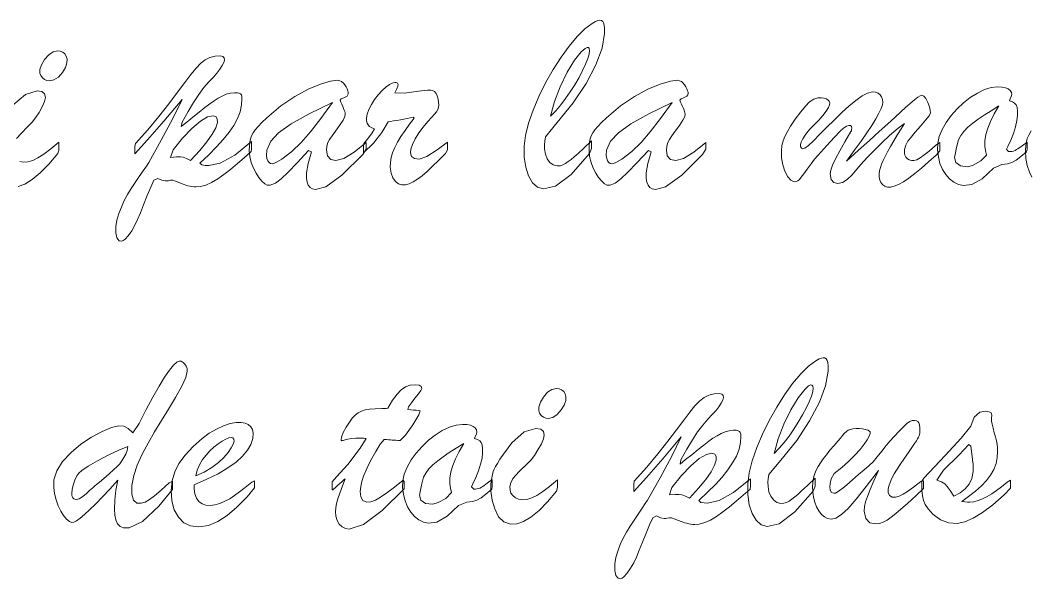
# Model space of a CAD drawing. Header units: inches. Extents: x 3 to 112, y 4 to 120.
# Drawn here: x 51.39 to 73.44, y 92.47 to 104.67 of the extents above; entities that cross this region are included whole.
import ezdxf

# ---------------------------------------------------------------- set-up
doc = ezdxf.new("R2010")
doc.units = ezdxf.units.IN
doc.header["$MEASUREMENT"] = 0
doc.layers.add('Calque 1', color=7, linetype='Continuous')

msp = doc.modelspace()

# ---------------------------------------------------------------- linework, layer by layer
at = {"layer": 'Calque 1', "lineweight": 0}
for points in [[(63.871, 102.036), (63.871, 101.975), (63.871, 101.865), (63.826, 101.755), (63.426, 101.3), (63.083, 101.045), (62.82, 100.984), (62.689, 101.023), (62.579, 101.118), (62.491, 101.268), (62.431, 101.457), (62.4, 101.681), (62.398, 101.918), (62.429, 102.155), (62.495, 102.419), (62.594, 102.708), (62.718, 103.002), (62.864, 103.299), (63.031, 103.593), (63.202, 103.863), (63.378, 104.106), (63.555, 104.317), (63.724, 104.483), (63.883, 104.602), (63.956, 104.644), (64.006, 104.664), (64.046, 104.671), (64.085, 104.665), (64.114, 104.646), (64.133, 104.614), (64.145, 104.565), (64.152, 104.497), (64.152, 104.379), (64.099, 104.061), (63.965, 103.697), (63.75, 103.289), (63.467, 102.865), (63.121, 102.434), (62.862, 102.121), (62.847, 102.028), (62.84, 101.952), (62.841, 101.858), (62.86, 101.742), (62.899, 101.643), (62.957, 101.564), (63.031, 101.512), (63.12, 101.488), (63.187, 101.49), (63.242, 101.507), (63.3, 101.537), (63.361, 101.58), (63.424, 101.629), (63.489, 101.685), (63.573, 101.761), (63.7, 101.878)], [(52.026, 103.345), (51.972, 103.352), (51.921, 103.375), (51.872, 103.412), (51.836, 103.46), (51.818, 103.515), (51.82, 103.595), (51.853, 103.699), (51.92, 103.811), (52.011, 103.916), (52.106, 103.98), (52.203, 104.002), (52.265, 103.995), (52.318, 103.973), (52.364, 103.936), (52.395, 103.886), (52.411, 103.822), (52.409, 103.738), (52.377, 103.637), (52.311, 103.529), (52.222, 103.427), (52.126, 103.365)], [(53.893, 101.751), (53.893, 101.807), (53.893, 101.91), (53.906, 101.976), (54.176, 102.278), (54.42, 102.568), (54.637, 102.845), (54.826, 103.095), (54.986, 103.307), (55.116, 103.481), (55.23, 103.621), (55.334, 103.729), (55.429, 103.805), (55.531, 103.856), (55.65, 103.884), (55.766, 103.89), (55.818, 103.877), (55.846, 103.846), (55.852, 103.8), (55.837, 103.747), (55.803, 103.679), (55.751, 103.599), (55.686, 103.514), (55.61, 103.429), (55.514, 103.33), (55.4, 103.199), (55.287, 103.048), (55.175, 102.876), (55.055, 102.675), (54.925, 102.441), (54.907, 102.348), (55.027, 102.444), (55.16, 102.55), (55.299, 102.664), (55.424, 102.763), (55.531, 102.845), (55.623, 102.911), (55.713, 102.967), (55.802, 103.014), (55.891, 103.051), (55.98, 103.075), (56.069, 103.086), (56.133, 103.085), (56.175, 103.077), (56.203, 103.062), (56.219, 103.039), (56.229, 103.002), (56.233, 102.953), (56.226, 102.822), (56.194, 102.671), (56.136, 102.522), (56.054, 102.373), (55.95, 102.221), (55.824, 102.065), (55.676, 101.903), (55.506, 101.731), (55.314, 101.55), (55.359, 101.512), (55.432, 101.498), (55.507, 101.493), (55.76, 101.548), (56.074, 101.725), (56.444, 102.024), (56.444, 101.967), (56.444, 101.861), (56.436, 101.802), (56.283, 101.666), (56.132, 101.537), (55.984, 101.412), (55.84, 101.3), (55.702, 101.205), (55.57, 101.126), (55.444, 101.068), (55.325, 101.036), (55.226, 101.028), (55.185, 101.03), (55.141, 101.035), (55.096, 101.044), (55.052, 101.054), (55.01, 101.065), (54.971, 101.078), (54.926, 101.094), (54.874, 101.114), (54.815, 101.138), (54.762, 101.158), (54.719, 101.174), (54.674, 101.175), (54.626, 101.164), (54.597, 101.158), (54.558, 101.159), (54.479, 101.177), (54.392, 101.214), (54.31, 101.176), (54.239, 101.021), (54.163, 100.84), (54.084, 100.64), (54.013, 100.463), (53.95, 100.314), (53.892, 100.19), (53.824, 100.072), (53.744, 99.957), (53.68, 99.886), (53.641, 99.855), (53.612, 99.84), (53.553, 99.851), (53.5, 99.912), (53.477, 100.025), (53.48, 100.164), (53.502, 100.303), (53.543, 100.446), (53.599, 100.589), (53.663, 100.728), (53.735, 100.862), (53.815, 100.992), (53.9, 101.124), (53.99, 101.256), (54.077, 101.381), (54.145, 101.483), (54.195, 101.562), (54.47, 102.046), (54.723, 102.52), (54.928, 102.939), (54.527, 102.465), (54.171, 102.054)], [(62.974, 102.576), (63.086, 102.693), (63.195, 102.821), (63.302, 102.96), (63.404, 103.107), (63.503, 103.262), (63.595, 103.421), (63.674, 103.571), (63.739, 103.708), (63.787, 103.831), (63.816, 103.931), (63.826, 104.008), (63.82, 104.049), (63.801, 104.072), (63.775, 104.077), (63.755, 104.07), (63.727, 104.055), (63.641, 103.98), (63.496, 103.795), (63.339, 103.534), (63.183, 103.218), (63.061, 102.898)], [(56.774, 102.54), (57.082, 102.798), (57.384, 103.007), (57.68, 103.165), (57.947, 103.276), (58.169, 103.339), (58.328, 103.357), (58.37, 103.349), (58.41, 103.329), (58.447, 103.296), (58.48, 103.258), (58.508, 103.215), (58.531, 103.169), (58.546, 103.129), (58.555, 103.097), (58.556, 103.068), (58.547, 103.037), (58.529, 103.012), (58.501, 102.993), (58.458, 102.974), (58.401, 102.951), (58.375, 102.922), (58.392, 102.883), (58.412, 102.838), (58.434, 102.788), (58.452, 102.744), (58.468, 102.707), (58.479, 102.675), (58.487, 102.646), (58.49, 102.62), (58.482, 102.57), (58.44, 102.485), (58.365, 102.372), (58.273, 102.246), (58.2, 102.143), (58.147, 102.064), (58.111, 101.996), (58.09, 101.919), (58.082, 101.833), (58.103, 101.708), (58.171, 101.63), (58.286, 101.604), (58.457, 101.65), (58.684, 101.787), (58.943, 101.997), (58.943, 101.942), (58.943, 101.852), (58.87, 101.734), (58.417, 101.284), (58.064, 101.032), (57.84, 100.971), (57.772, 100.984), (57.719, 101.015), (57.681, 101.063), (57.657, 101.129), (57.643, 101.212), (57.644, 101.335), (57.678, 101.539), (57.752, 101.794), (57.689, 101.825), (57.438, 101.554), (57.24, 101.348), (57.09, 101.205), (56.962, 101.113), (56.852, 101.068), (56.783, 101.068), (56.729, 101.097), (56.668, 101.152), (56.602, 101.231), (56.541, 101.327), (56.484, 101.439), (56.436, 101.563), (56.406, 101.691), (56.393, 101.822), (56.395, 101.922), (56.403, 102.005), (56.417, 102.076), (56.44, 102.141), (56.474, 102.207), (56.521, 102.274), (56.583, 102.348), (56.668, 102.437)], [(58.886, 101.772), (58.886, 101.824), (58.886, 101.92), (58.893, 101.975), (58.993, 102.098), (59.075, 102.208), (59.125, 102.297), (59.067, 102.322), (59.021, 102.35), (58.988, 102.381), (58.965, 102.422), (58.952, 102.473), (58.95, 102.538), (58.966, 102.621), (59.002, 102.717), (59.059, 102.826), (59.128, 102.935), (59.206, 103.038), (59.294, 103.136), (59.379, 103.213), (59.458, 103.267), (59.514, 103.293), (59.542, 103.303), (59.569, 103.308), (59.601, 103.307), (59.628, 103.294), (59.641, 103.268), (59.64, 103.229), (59.617, 103.169), (59.573, 103.084), (59.785, 103.08), (60.089, 103.121), (60.287, 103.139), (60.357, 103.14), (60.389, 103.137), (60.412, 103.131), (60.441, 103.111), (60.471, 103.072), (60.496, 103.016), (60.516, 102.949), (60.529, 102.882), (60.534, 102.815), (60.529, 102.767), (60.512, 102.721), (60.482, 102.672), (60.437, 102.616), (60.373, 102.544), (60.291, 102.456), (60.189, 102.337), (60.098, 102.211), (60.019, 102.077), (59.958, 101.952), (59.923, 101.851), (59.913, 101.77), (59.937, 101.693), (60.001, 101.649), (60.106, 101.638), (60.272, 101.694), (60.5, 101.836), (60.723, 102.006), (60.723, 101.935), (60.723, 101.839), (60.678, 101.761), (60.524, 101.603), (60.39, 101.471), (60.276, 101.364), (60.17, 101.273), (60.07, 101.198), (59.975, 101.136), (59.888, 101.094), (59.807, 101.073), (59.728, 101.073), (59.651, 101.098), (59.585, 101.15), (59.529, 101.229), (59.491, 101.332), (59.473, 101.459), (59.474, 101.572), (59.491, 101.669), (59.522, 101.774), (59.569, 101.887), (59.63, 102.007), (59.706, 102.133), (59.794, 102.264), (59.889, 102.396), (59.992, 102.527), (59.973, 102.549), (59.91, 102.536), (59.842, 102.523), (59.769, 102.51), (59.694, 102.496), (59.616, 102.482), (59.542, 102.469), (59.479, 102.457), (59.429, 102.448), (59.291, 102.217), (59.108, 101.986)], [(64.195, 102.54), (64.504, 102.798), (64.806, 103.007), (65.101, 103.165), (65.369, 103.276), (65.59, 103.339), (65.75, 103.357), (65.792, 103.349), (65.831, 103.329), (65.869, 103.296), (65.902, 103.258), (65.93, 103.215), (65.952, 103.169), (65.968, 103.129), (65.976, 103.097), (65.977, 103.068), (65.969, 103.037), (65.951, 103.012), (65.922, 102.993), (65.88, 102.974), (65.823, 102.951), (65.796, 102.922), (65.814, 102.883), (65.833, 102.838), (65.855, 102.788), (65.874, 102.744), (65.889, 102.707), (65.901, 102.675), (65.908, 102.646), (65.912, 102.62), (65.903, 102.57), (65.862, 102.485), (65.787, 102.372), (65.695, 102.246), (65.621, 102.143), (65.568, 102.064), (65.533, 101.996), (65.512, 101.919), (65.504, 101.833), (65.524, 101.708), (65.592, 101.63), (65.708, 101.604), (65.879, 101.65), (66.105, 101.787), (66.365, 101.997), (66.365, 101.942), (66.365, 101.852), (66.292, 101.734), (65.838, 101.284), (65.485, 101.032), (65.262, 100.971), (65.193, 100.984), (65.14, 101.015), (65.103, 101.063), (65.078, 101.129), (65.065, 101.212), (65.065, 101.335), (65.099, 101.539), (65.173, 101.794), (65.11, 101.825), (64.86, 101.554), (64.662, 101.348), (64.512, 101.205), (64.384, 101.113), (64.273, 101.068), (64.204, 101.068), (64.151, 101.097), (64.09, 101.152), (64.024, 101.231), (63.962, 101.327), (63.906, 101.439), (63.858, 101.563), (63.827, 101.691), (63.815, 101.822), (63.816, 101.922), (63.824, 102.005), (63.839, 102.076), (63.861, 102.141), (63.896, 102.207), (63.942, 102.274), (64.005, 102.348), (64.089, 102.437)], [(73.385, 102.009), (73.385, 101.954), (73.385, 101.855), (73.373, 101.797), (73.248, 101.69), (73.141, 101.612), (73.052, 101.561), (72.953, 101.531), (72.829, 101.519), (72.652, 101.441), (72.401, 101.207), (72.172, 101.081), (71.994, 101.059), (71.885, 101.082), (71.783, 101.13), (71.688, 101.204), (71.605, 101.298), (71.536, 101.411), (71.48, 101.542), (71.444, 101.685), (71.426, 101.838), (71.43, 101.983), (71.464, 102.126), (71.527, 102.279), (71.618, 102.437), (71.726, 102.589), (71.853, 102.734), (71.993, 102.867), (72.141, 102.983), (72.296, 103.08), (72.451, 103.154), (72.599, 103.2), (72.739, 103.216), (72.831, 103.211), (72.908, 103.196), (72.97, 103.171), (73.015, 103.136), (73.041, 103.094), (73.048, 103.045), (73.038, 103.001), (73.012, 102.953), (72.996, 102.909), (73.062, 102.887), (73.111, 102.858), (73.144, 102.82), (73.165, 102.765), (73.176, 102.688), (73.176, 102.59), (73.162, 102.476), (73.132, 102.343), (73.086, 102.196), (73.029, 102.052), (72.959, 101.914), (72.931, 101.851), (72.955, 101.826), (72.977, 101.804), (72.985, 101.802), (73.006, 101.802), (73.023, 101.802), (73.05, 101.804), (73.085, 101.811), (73.119, 101.825), (73.152, 101.842), (73.183, 101.861), (73.211, 101.88), (73.247, 101.906), (73.305, 101.949)], [(69.435, 101.592), (69.701, 101.828), (69.94, 102.043), (70.153, 102.236), (70.338, 102.405), (70.494, 102.548), (70.621, 102.665), (70.73, 102.764), (70.83, 102.852), (70.92, 102.929), (70.995, 102.987), (71.048, 103.02), (71.083, 103.03), (71.129, 103.01), (71.173, 102.957), (71.216, 102.871), (71.249, 102.781), (71.267, 102.705), (71.271, 102.646), (71.24, 102.583), (71.167, 102.484), (71.051, 102.353), (70.939, 102.224), (70.848, 102.115), (70.78, 102.025), (70.732, 101.938), (70.707, 101.848), (70.702, 101.768), (70.712, 101.719), (70.734, 101.677), (70.768, 101.643), (70.809, 101.619), (70.854, 101.606), (70.907, 101.605), (70.973, 101.623), (71.046, 101.662), (71.129, 101.721), (71.24, 101.811), (71.382, 101.933), (71.476, 102.002), (71.476, 101.913), (71.476, 101.82), (71.394, 101.725), (71.228, 101.574), (71.074, 101.438), (70.93, 101.319), (70.799, 101.219), (70.681, 101.14), (70.575, 101.081), (70.481, 101.042), (70.4, 101.024), (70.333, 101.024), (70.278, 101.042), (70.23, 101.075), (70.189, 101.123), (70.163, 101.179), (70.15, 101.243), (70.151, 101.312), (70.16, 101.382), (70.178, 101.452), (70.204, 101.525), (70.239, 101.606), (70.282, 101.696), (70.335, 101.797), (70.399, 101.91), (70.474, 102.036), (70.555, 102.17), (70.632, 102.297), (70.704, 102.416), (70.563, 102.312), (70.377, 102.149), (70.207, 101.99), (70.053, 101.839), (69.919, 101.7), (69.805, 101.575), (69.709, 101.465), (69.627, 101.371), (69.559, 101.294), (69.454, 101.192), (69.349, 101.125), (69.248, 101.1), (69.159, 101.121), (69.104, 101.192), (69.084, 101.314), (69.096, 101.394), (69.135, 101.502), (69.2, 101.642), (69.29, 101.813), (69.402, 102.013), (69.534, 102.238), (69.544, 102.257), (69.55, 102.282), (69.552, 102.314), (69.545, 102.347), (69.524, 102.367), (69.488, 102.372), (69.436, 102.356), (69.37, 102.311), (69.291, 102.237), (69.175, 102.115), (69.005, 101.931), (68.81, 101.715), (68.739, 101.631), (68.663, 101.53), (68.581, 101.415), (68.508, 101.314), (68.451, 101.239), (68.41, 101.19), (68.373, 101.16), (68.337, 101.143), (68.291, 101.14), (68.221, 101.173), (68.154, 101.25), (68.092, 101.369), (68.045, 101.51), (68.021, 101.665), (68.016, 101.818), (68.028, 101.934), (68.053, 102.038), (68.093, 102.133), (68.148, 102.236), (68.218, 102.355), (68.319, 102.509), (68.44, 102.672), (68.544, 102.796), (68.633, 102.884), (68.722, 102.942), (68.814, 102.971), (68.891, 102.975), (68.944, 102.967), (68.991, 102.952), (69.03, 102.929), (69.057, 102.9), (69.071, 102.865), (69.069, 102.822), (69.043, 102.76), (68.993, 102.68), (68.919, 102.585), (68.831, 102.485), (68.73, 102.384), (68.649, 102.306), (68.591, 102.237), (68.534, 102.159), (68.483, 102.077), (68.449, 102.009), (68.434, 101.957), (68.436, 101.911), (68.453, 101.878), (68.484, 101.863), (68.528, 101.874), (68.605, 101.931), (68.717, 102.036), (68.858, 102.178), (69.009, 102.33), (69.169, 102.49), (69.334, 102.652), (69.49, 102.794), (69.639, 102.918), (69.777, 103.017), (69.9, 103.079), (70.009, 103.104), (70.074, 103.099), (70.126, 103.079), (70.17, 103.043), (70.204, 102.995), (70.225, 102.94), (70.233, 102.877), (70.225, 102.821), (70.197, 102.742), (70.147, 102.64), (70.079, 102.515), (69.991, 102.373), (69.885, 102.212), (69.758, 102.029), (69.608, 101.823)], [(58.211, 102.87), (57.697, 102.622), (57.305, 102.403), (57.033, 102.212), (56.86, 102.025), (56.776, 101.834), (56.769, 101.712), (56.779, 101.651), (56.797, 101.6), (56.824, 101.561), (56.857, 101.538), (56.894, 101.532), (56.928, 101.539), (56.975, 101.558), (57.106, 101.636), (57.325, 101.801), (57.528, 101.997), (57.729, 102.231), (57.956, 102.521)], [(65.633, 102.87), (65.119, 102.622), (64.727, 102.403), (64.455, 102.212), (64.281, 102.025), (64.198, 101.834), (64.191, 101.712), (64.2, 101.651), (64.219, 101.6), (64.246, 101.561), (64.279, 101.538), (64.316, 101.532), (64.349, 101.539), (64.396, 101.558), (64.528, 101.636), (64.746, 101.801), (64.95, 101.997), (65.15, 102.231), (65.377, 102.521)], [(72.766, 102.798), (72.596, 102.694), (72.445, 102.597), (72.312, 102.507), (72.195, 102.419), (72.091, 102.33), (72.003, 102.241), (71.934, 102.151), (71.886, 102.06), (71.843, 101.887), (71.812, 101.738), (71.8, 101.67), (71.828, 101.561), (71.928, 101.489), (72.087, 101.469), (72.207, 101.505), (72.373, 101.597), (72.497, 101.725), (72.471, 101.824), (72.459, 101.92), (72.46, 102.037), (72.482, 102.175), (72.523, 102.315), (72.585, 102.461), (72.666, 102.622)], [(55.111, 101.604), (55.309, 101.821), (55.467, 102.013), (55.583, 102.18), (55.659, 102.32), (55.696, 102.432), (55.694, 102.513), (55.662, 102.563), (55.6, 102.582), (55.481, 102.558), (55.326, 102.466), (55.138, 102.308), (54.935, 102.096), (54.728, 101.836), (54.673, 101.674), (54.8, 101.684), (54.887, 101.685), (54.947, 101.675), (55.022, 101.648)], [(68.754, 94.661), (68.754, 94.6), (68.754, 94.489), (68.709, 94.379), (68.309, 93.925), (67.965, 93.669), (67.703, 93.609), (67.571, 93.648), (67.462, 93.743), (67.374, 93.893), (67.314, 94.082), (67.282, 94.305), (67.28, 94.542), (67.312, 94.779), (67.378, 95.044), (67.477, 95.332), (67.6, 95.627), (67.747, 95.924), (67.913, 96.218), (68.085, 96.487), (68.261, 96.731), (68.438, 96.942), (68.606, 97.108), (68.766, 97.227), (68.839, 97.269), (68.889, 97.289), (68.929, 97.296), (68.968, 97.29), (68.997, 97.271), (69.016, 97.238), (69.028, 97.189), (69.034, 97.122), (69.035, 97.004), (68.982, 96.685), (68.848, 96.322), (68.633, 95.914), (68.35, 95.49), (68.003, 95.059), (67.744, 94.745), (67.73, 94.652), (67.723, 94.577), (67.724, 94.483), (67.743, 94.367), (67.782, 94.268), (67.84, 94.188), (67.913, 94.136), (68.002, 94.113), (68.07, 94.115), (68.125, 94.131), (68.183, 94.162), (68.244, 94.204), (68.307, 94.253), (68.372, 94.309), (68.456, 94.386), (68.583, 94.503)], [(53.521, 94.622), (53.347, 94.427), (53.185, 94.254), (53.037, 94.101), (52.905, 93.972), (52.791, 93.867), (52.696, 93.788), (52.619, 93.733), (52.562, 93.702), (52.518, 93.695), (52.462, 93.716), (52.4, 93.767), (52.335, 93.847), (52.274, 93.946), (52.219, 94.061), (52.172, 94.191), (52.139, 94.326), (52.122, 94.462), (52.126, 94.626), (52.188, 94.826), (52.316, 95.027), (52.504, 95.226), (52.715, 95.404), (52.945, 95.559), (53.182, 95.686), (53.382, 95.77), (53.54, 95.808), (53.65, 95.801), (53.749, 95.75), (53.847, 95.656), (53.987, 95.862), (54.139, 96.161), (54.285, 96.435), (54.422, 96.677), (54.544, 96.874), (54.65, 97.026), (54.739, 97.135), (54.809, 97.201), (54.86, 97.224), (54.904, 97.217), (54.946, 97.195), (54.985, 97.158), (55.016, 97.111), (55.034, 97.061), (55.039, 97.001), (55.006, 96.863), (54.92, 96.672), (54.782, 96.43), (54.627, 96.174), (54.474, 95.922), (54.322, 95.674), (54.181, 95.43), (54.055, 95.188), (53.946, 94.949), (53.868, 94.721), (53.827, 94.504), (53.824, 94.312), (53.861, 94.184), (53.938, 94.12), (54.031, 94.115), (54.115, 94.142), (54.212, 94.197), (54.324, 94.281), (54.466, 94.402), (54.64, 94.56), (54.712, 94.602), (54.712, 94.5), (54.712, 94.415), (54.417, 94.054), (54.058, 93.718), (53.768, 93.576), (53.643, 93.579), (53.571, 93.611), (53.516, 93.669), (53.479, 93.751), (53.457, 93.858), (53.449, 93.99), (53.456, 94.187), (53.48, 94.399)], [(59.286, 96.185), (59.32, 96.185), (59.383, 96.185), (59.42, 96.195), (59.524, 96.367), (59.621, 96.501), (59.712, 96.597), (59.804, 96.661), (59.905, 96.698), (60.013, 96.707), (60.1, 96.696), (60.15, 96.668), (60.161, 96.627), (60.141, 96.583), (60.09, 96.51), (60.011, 96.411), (59.935, 96.312), (59.873, 96.225), (59.858, 96.168), (59.923, 96.16), (59.983, 96.153), (60.038, 96.147), (60.085, 96.142), (60.124, 96.137), (60.096, 96.048), (59.962, 95.829), (59.808, 95.607), (59.69, 95.485), (59.639, 95.489), (59.594, 95.492), (59.554, 95.495), (59.515, 95.498), (59.476, 95.501), (59.435, 95.504), (59.39, 95.508), (59.338, 95.512), (59.252, 95.409), (59.155, 95.246), (59.071, 95.096), (58.998, 94.958), (58.937, 94.827), (58.888, 94.705), (58.851, 94.59), (58.828, 94.479), (58.818, 94.372), (58.828, 94.254), (58.876, 94.173), (58.961, 94.14), (59.05, 94.148), (59.148, 94.184), (59.262, 94.248), (59.398, 94.341), (59.562, 94.464), (59.754, 94.617), (59.775, 94.589), (59.775, 94.491), (59.775, 94.433), (59.297, 93.958), (58.888, 93.654), (58.577, 93.553), (58.492, 93.566), (58.418, 93.602), (58.357, 93.662), (58.311, 93.741), (58.285, 93.833), (58.277, 93.936), (58.284, 94.017), (58.301, 94.108), (58.329, 94.209), (58.371, 94.336), (58.431, 94.499), (58.485, 94.65), (58.457, 94.626), (58.43, 94.602), (58.404, 94.579), (58.38, 94.556), (58.357, 94.535), (58.335, 94.515), (58.313, 94.496), (58.29, 94.475), (58.266, 94.454), (58.241, 94.432), (58.217, 94.41), (58.202, 94.407), (58.202, 94.492), (58.202, 94.585), (58.301, 94.694), (58.544, 94.96), (58.817, 95.318), (58.949, 95.532), (58.92, 95.534), (58.892, 95.535), (58.865, 95.536), (58.835, 95.537), (58.802, 95.537), (58.719, 95.536), (58.622, 95.53), (58.545, 95.518), (58.508, 95.509), (58.484, 95.503), (58.462, 95.496), (58.442, 95.489), (58.426, 95.485), (58.414, 95.483), (58.407, 95.484), (58.402, 95.489), (58.4, 95.499), (58.409, 95.562), (58.446, 95.659), (58.511, 95.778), (58.58, 95.888), (58.643, 95.975), (58.705, 96.042), (58.769, 96.092), (58.841, 96.13), (58.923, 96.156), (59.02, 96.172), (59.141, 96.182)], [(62.923, 95.969), (62.869, 95.977), (62.818, 95.999), (62.769, 96.037), (62.733, 96.084), (62.715, 96.14), (62.717, 96.219), (62.75, 96.323), (62.817, 96.435), (62.908, 96.541), (63.003, 96.605), (63.1, 96.627), (63.161, 96.619), (63.215, 96.597), (63.26, 96.561), (63.292, 96.51), (63.308, 96.447), (63.306, 96.363), (63.273, 96.262), (63.208, 96.154), (63.119, 96.052), (63.023, 95.99)], [(67.857, 95.201), (67.969, 95.318), (68.078, 95.446), (68.185, 95.585), (68.287, 95.732), (68.385, 95.886), (68.478, 96.046), (68.557, 96.195), (68.622, 96.333), (68.67, 96.456), (68.699, 96.556), (68.709, 96.633), (68.703, 96.674), (68.684, 96.696), (68.657, 96.701), (68.638, 96.695), (68.609, 96.679), (68.524, 96.605), (68.379, 96.42), (68.222, 96.159), (68.066, 95.843), (67.944, 95.523)], [(64.79, 94.376), (64.79, 94.432), (64.79, 94.534), (64.803, 94.601), (65.073, 94.903), (65.317, 95.193), (65.534, 95.47), (65.723, 95.72), (65.882, 95.932), (66.013, 96.106), (66.127, 96.246), (66.231, 96.354), (66.326, 96.43), (66.428, 96.481), (66.546, 96.509), (66.663, 96.515), (66.715, 96.502), (66.743, 96.471), (66.748, 96.425), (66.734, 96.371), (66.7, 96.304), (66.647, 96.224), (66.583, 96.139), (66.507, 96.053), (66.411, 95.955), (66.297, 95.823), (66.184, 95.673), (66.072, 95.501), (65.952, 95.3), (65.822, 95.066), (65.803, 94.973), (65.924, 95.069), (66.057, 95.175), (66.196, 95.288), (66.321, 95.388), (66.428, 95.47), (66.52, 95.536), (66.61, 95.592), (66.699, 95.639), (66.788, 95.676), (66.876, 95.7), (66.966, 95.71), (67.03, 95.71), (67.072, 95.702), (67.099, 95.687), (67.116, 95.663), (67.126, 95.627), (67.13, 95.578), (67.123, 95.447), (67.091, 95.296), (67.033, 95.147), (66.951, 94.998), (66.847, 94.846), (66.721, 94.689), (66.573, 94.527), (66.403, 94.356), (66.21, 94.174), (66.256, 94.136), (66.329, 94.123), (66.404, 94.118), (66.656, 94.173), (66.971, 94.35), (67.34, 94.649), (67.34, 94.591), (67.34, 94.486), (67.333, 94.426), (67.18, 94.291), (67.029, 94.161), (66.881, 94.037), (66.737, 93.925), (66.599, 93.829), (66.467, 93.75), (66.341, 93.693), (66.222, 93.661), (66.123, 93.653), (66.081, 93.655), (66.038, 93.66), (65.993, 93.668), (65.949, 93.678), (65.907, 93.69), (65.868, 93.703), (65.823, 93.719), (65.771, 93.739), (65.712, 93.762), (65.659, 93.783), (65.616, 93.798), (65.57, 93.8), (65.522, 93.788), (65.494, 93.782), (65.455, 93.783), (65.376, 93.801), (65.289, 93.838), (65.207, 93.801), (65.136, 93.645), (65.06, 93.464), (64.981, 93.265), (64.91, 93.088), (64.847, 92.939), (64.789, 92.815), (64.721, 92.697), (64.64, 92.582), (64.577, 92.511), (64.538, 92.479), (64.509, 92.465), (64.45, 92.476), (64.397, 92.537), (64.374, 92.65), (64.377, 92.789), (64.399, 92.928), (64.44, 93.07), (64.495, 93.214), (64.56, 93.353), (64.632, 93.487), (64.712, 93.617), (64.797, 93.749), (64.887, 93.881), (64.974, 94.006), (65.042, 94.108), (65.092, 94.186), (65.367, 94.67), (65.62, 95.145), (65.825, 95.564), (65.424, 95.089), (65.068, 94.678)], [(71.08, 94.544), (71.08, 94.563), (71.08, 94.599), (71.128, 94.666), (71.593, 95.159), (71.943, 95.537), (72.154, 95.804), (72.229, 95.998), (72.349, 96.105), (72.475, 96.128), (72.52, 96.121), (72.567, 96.106), (72.599, 96.09), (72.606, 96.067), (72.615, 96.041), (72.613, 96.023), (72.607, 95.992), (72.605, 95.953), (72.606, 95.908), (72.617, 95.845), (72.638, 95.759), (72.666, 95.656), (72.691, 95.564), (72.711, 95.482), (72.726, 95.408), (72.735, 95.328), (72.739, 95.241), (72.732, 95.115), (72.704, 94.984), (72.655, 94.857), (72.585, 94.733), (72.496, 94.614), (72.388, 94.497), (72.259, 94.382), (72.106, 94.265), (71.954, 94.156), (72.022, 94.146), (72.079, 94.14), (72.134, 94.139), (72.221, 94.149), (72.314, 94.173), (72.41, 94.212), (72.51, 94.262), (72.61, 94.322), (72.713, 94.392), (72.825, 94.476), (72.949, 94.574), (73.021, 94.621), (73.021, 94.533), (73.021, 94.446), (72.88, 94.298), (72.636, 94.085), (72.411, 93.915), (72.206, 93.789), (72.02, 93.708), (71.854, 93.672), (71.674, 93.685), (71.492, 93.755), (71.32, 93.881), (71.219, 93.991), (71.155, 94.086), (71.117, 94.178), (71.096, 94.278), (71.084, 94.4)], [(55.192, 94.52), (55.192, 94.499), (55.192, 94.462), (55.192, 94.433), (55.205, 94.322), (55.238, 94.229), (55.291, 94.155), (55.36, 94.104), (55.442, 94.075), (55.538, 94.07), (55.641, 94.083), (55.747, 94.113), (55.855, 94.159), (55.964, 94.216), (56.072, 94.284), (56.181, 94.363), (56.305, 94.461), (56.446, 94.576), (56.507, 94.608), (56.507, 94.522), (56.507, 94.45), (56.345, 94.259), (56.123, 94.032), (55.912, 93.85), (55.706, 93.716), (55.498, 93.633), (55.288, 93.602), (55.112, 93.621), (54.965, 93.69), (54.844, 93.809), (54.755, 93.97), (54.703, 94.167), (54.688, 94.397), (54.709, 94.606), (54.765, 94.801), (54.856, 94.983), (54.989, 95.165), (55.165, 95.353), (55.362, 95.528), (55.519, 95.645), (55.675, 95.738), (55.83, 95.809), (55.974, 95.856), (56.108, 95.879), (56.217, 95.88), (56.301, 95.865), (56.37, 95.834), (56.425, 95.788), (56.46, 95.727), (56.476, 95.65), (56.468, 95.533), (56.428, 95.403), (56.354, 95.273), (56.246, 95.144), (56.103, 95.016), (55.925, 94.888), (55.712, 94.762), (55.468, 94.639)], [(61.698, 94.634), (61.698, 94.579), (61.698, 94.48), (61.687, 94.422), (61.561, 94.315), (61.455, 94.236), (61.366, 94.186), (61.267, 94.156), (61.143, 94.143), (60.966, 94.066), (60.715, 93.831), (60.486, 93.706), (60.308, 93.684), (60.199, 93.706), (60.097, 93.755), (60.002, 93.828), (59.919, 93.923), (59.85, 94.036), (59.794, 94.167), (59.758, 94.31), (59.74, 94.463), (59.744, 94.608), (59.778, 94.751), (59.841, 94.903), (59.931, 95.062), (60.04, 95.214), (60.167, 95.358), (60.307, 95.492), (60.455, 95.607), (60.609, 95.704), (60.765, 95.779), (60.913, 95.824), (61.053, 95.84), (61.145, 95.836), (61.222, 95.821), (61.284, 95.795), (61.329, 95.761), (61.355, 95.719), (61.362, 95.67), (61.352, 95.626), (61.325, 95.578), (61.31, 95.533), (61.376, 95.512), (61.425, 95.482), (61.458, 95.445), (61.479, 95.39), (61.49, 95.313), (61.49, 95.215), (61.476, 95.1), (61.446, 94.968), (61.4, 94.821), (61.343, 94.677), (61.273, 94.539), (61.245, 94.475), (61.269, 94.451), (61.291, 94.429), (61.299, 94.427), (61.32, 94.427), (61.337, 94.427), (61.364, 94.428), (61.399, 94.436), (61.433, 94.449), (61.466, 94.467), (61.497, 94.485), (61.525, 94.505), (61.561, 94.531), (61.619, 94.574)], [(63.127, 94.628), (63.127, 94.567), (63.127, 94.458), (63.105, 94.38), (62.909, 94.147), (62.722, 93.959), (62.545, 93.815), (62.384, 93.716), (62.24, 93.663), (62.099, 93.656), (61.954, 93.707), (61.839, 93.821), (61.754, 93.991), (61.698, 94.181), (61.671, 94.382), (61.669, 94.519), (61.675, 94.598), (61.687, 94.674), (61.704, 94.746), (61.723, 94.809), (61.744, 94.863), (61.771, 94.917), (61.812, 94.988), (61.866, 95.079), (62.128, 95.435), (62.399, 95.674), (62.653, 95.753), (62.758, 95.736), (62.819, 95.686), (62.836, 95.605), (62.818, 95.522), (62.773, 95.414), (62.699, 95.281), (62.622, 95.16), (62.55, 95.067), (62.448, 94.965), (62.303, 94.821), (62.202, 94.714), (62.143, 94.639), (62.105, 94.564), (62.087, 94.483), (62.089, 94.405), (62.109, 94.339), (62.149, 94.282), (62.207, 94.235), (62.276, 94.206), (62.357, 94.193), (62.455, 94.2), (62.561, 94.232), (62.674, 94.288), (62.801, 94.372), (62.952, 94.485)], [(70.14, 94.832), (69.87, 94.48), (69.647, 94.204), (69.472, 94.005), (69.329, 93.871), (69.205, 93.793), (69.101, 93.77), (69.026, 93.782), (68.956, 93.817), (68.889, 93.873), (68.831, 93.947), (68.782, 94.035), (68.743, 94.139), (68.716, 94.251), (68.701, 94.369), (68.697, 94.481), (68.701, 94.558), (68.71, 94.63), (68.724, 94.697), (68.746, 94.765), (68.778, 94.838), (68.819, 94.916), (68.869, 94.997), (68.929, 95.084), (68.998, 95.175), (69.077, 95.273), (69.167, 95.38), (69.249, 95.476), (69.304, 95.54), (69.353, 95.596), (69.396, 95.645), (69.436, 95.684), (69.477, 95.712), (69.519, 95.73), (69.575, 95.741), (69.648, 95.747), (69.722, 95.746), (69.785, 95.74), (69.846, 95.728), (69.902, 95.711), (69.939, 95.694), (69.956, 95.676), (69.953, 95.642), (69.93, 95.583), (69.887, 95.503), (69.822, 95.406), (69.733, 95.294), (69.619, 95.167), (69.483, 95.031), (69.333, 94.896), (69.168, 94.763), (69.103, 94.646), (69.081, 94.551), (69.072, 94.475), (69.08, 94.401), (69.11, 94.353), (69.162, 94.334), (69.196, 94.339), (69.236, 94.358), (69.286, 94.392), (69.354, 94.444), (69.448, 94.522), (69.569, 94.627), (69.699, 94.742), (69.821, 94.847), (69.933, 94.943), (70.017, 95.024), (70.109, 95.127), (70.21, 95.254), (70.307, 95.378), (70.391, 95.48), (70.469, 95.566), (70.6, 95.703), (70.699, 95.802), (70.766, 95.863), (70.82, 95.901), (70.873, 95.922), (70.923, 95.927), (70.965, 95.92), (70.996, 95.903), (71.016, 95.875), (71.029, 95.829), (71.036, 95.762), (71.038, 95.688), (71.036, 95.649), (71.031, 95.616), (71.023, 95.589), (71.01, 95.558), (70.991, 95.522), (70.966, 95.48), (70.925, 95.418), (70.867, 95.332), (70.792, 95.223), (70.706, 95.099), (70.611, 94.961), (70.529, 94.842), (70.477, 94.756), (70.429, 94.665), (70.388, 94.571), (70.36, 94.491), (70.346, 94.427), (70.349, 94.35), (70.378, 94.282), (70.436, 94.25), (70.51, 94.25), (70.587, 94.271), (70.672, 94.311), (70.769, 94.373), (70.898, 94.465), (71.06, 94.588), (71.119, 94.607), (71.119, 94.513), (71.119, 94.438), (70.957, 94.284), (70.771, 94.114), (70.627, 93.985), (70.515, 93.89), (70.414, 93.811), (70.324, 93.749), (70.241, 93.704), (70.162, 93.676), (70.085, 93.665), (69.949, 93.69), (69.857, 93.784), (69.823, 93.946), (69.829, 94.042), (69.854, 94.145), (69.895, 94.266), (69.956, 94.415), (70.037, 94.604)], [(55.222, 94.715), (55.408, 94.798), (55.574, 94.895), (55.718, 95.004), (55.838, 95.115), (55.931, 95.222), (55.998, 95.324), (56.041, 95.407), (56.059, 95.47), (56.055, 95.516), (56.034, 95.543), (55.996, 95.552), (55.948, 95.543), (55.882, 95.516), (55.799, 95.47), (55.71, 95.412), (55.62, 95.342), (55.53, 95.261), (55.447, 95.17), (55.369, 95.069), (55.302, 94.958), (55.253, 94.84)], [(53.743, 95.354), (53.543, 95.277), (53.321, 95.173), (53.077, 95.043), (52.87, 94.923), (52.734, 94.834), (52.666, 94.776), (52.623, 94.713), (52.583, 94.623), (52.548, 94.513), (52.524, 94.417), (52.513, 94.34), (52.514, 94.294), (52.522, 94.264), (52.538, 94.237), (52.56, 94.216), (52.585, 94.203), (52.615, 94.199), (52.646, 94.202), (52.679, 94.215), (52.716, 94.237), (52.763, 94.272), (52.826, 94.324), (52.905, 94.392), (52.973, 94.453), (53.021, 94.494), (53.056, 94.525), (53.119, 94.579), (53.213, 94.659), (53.33, 94.758), (53.429, 94.846), (53.505, 94.918), (53.562, 94.979), (53.611, 95.044), (53.655, 95.113), (53.693, 95.188), (53.722, 95.268)], [(61.08, 95.423), (60.91, 95.319), (60.759, 95.222), (60.626, 95.132), (60.509, 95.044), (60.405, 94.955), (60.317, 94.866), (60.248, 94.775), (60.2, 94.685), (60.157, 94.511), (60.126, 94.363), (60.114, 94.294), (60.142, 94.185), (60.242, 94.114), (60.401, 94.094), (60.521, 94.129), (60.687, 94.222), (60.811, 94.349), (60.785, 94.448), (60.772, 94.544), (60.774, 94.662), (60.796, 94.8), (60.837, 94.94), (60.899, 95.086), (60.98, 95.247)], [(72.199, 95.003), (72.183, 95.135), (72.155, 95.361), (72.108, 95.4), (71.889, 95.17), (71.557, 94.838), (71.412, 94.619), (71.512, 94.583), (71.583, 94.541), (71.636, 94.484), (71.702, 94.395), (71.782, 94.274), (71.918, 94.343), (72.029, 94.428), (72.115, 94.531), (72.173, 94.658), (72.202, 94.813), (72.205, 94.912), (72.205, 94.932), (72.204, 94.951), (72.203, 94.968), (72.201, 94.985)], [(66.008, 94.229), (66.206, 94.446), (66.364, 94.638), (66.48, 94.805), (66.556, 94.945), (66.593, 95.056), (66.591, 95.138), (66.559, 95.187), (66.497, 95.207), (66.378, 95.182), (66.223, 95.091), (66.035, 94.933), (65.832, 94.72), (65.624, 94.461), (65.57, 94.299), (65.697, 94.308), (65.783, 94.309), (65.844, 94.3), (65.918, 94.273)]]:
    msp.add_lwpolyline(points, close=True, dxfattribs=at)
for points in [[(51.231, 102.811), (51.502, 103.049), (51.756, 103.129), (51.861, 103.112), (51.922, 103.061), (51.939, 102.98), (51.921, 102.898), (51.876, 102.789), (51.802, 102.657), (51.725, 102.536), (51.653, 102.443), (51.551, 102.34), (51.407, 102.196), (51.306, 102.089)], [(73.489, 101.24), (73.432, 101.351), (73.386, 101.494), (73.358, 101.652), (73.349, 101.826), (73.353, 101.93), (73.366, 102.017), (73.387, 102.088), (73.422, 102.161), (73.474, 102.252)], [(51.379, 101.581), (51.46, 101.568), (51.558, 101.576), (51.664, 101.607), (51.777, 101.664), (51.904, 101.747), (52.055, 101.86), (52.23, 102.003), (52.23, 101.943), (52.23, 101.834), (52.208, 101.756), (52.012, 101.523), (51.825, 101.334), (51.649, 101.19), (51.487, 101.091), (51.343, 101.038)]]:
    msp.add_lwpolyline(points, dxfattribs=at)

doc.saveas('drawing.dxf')
